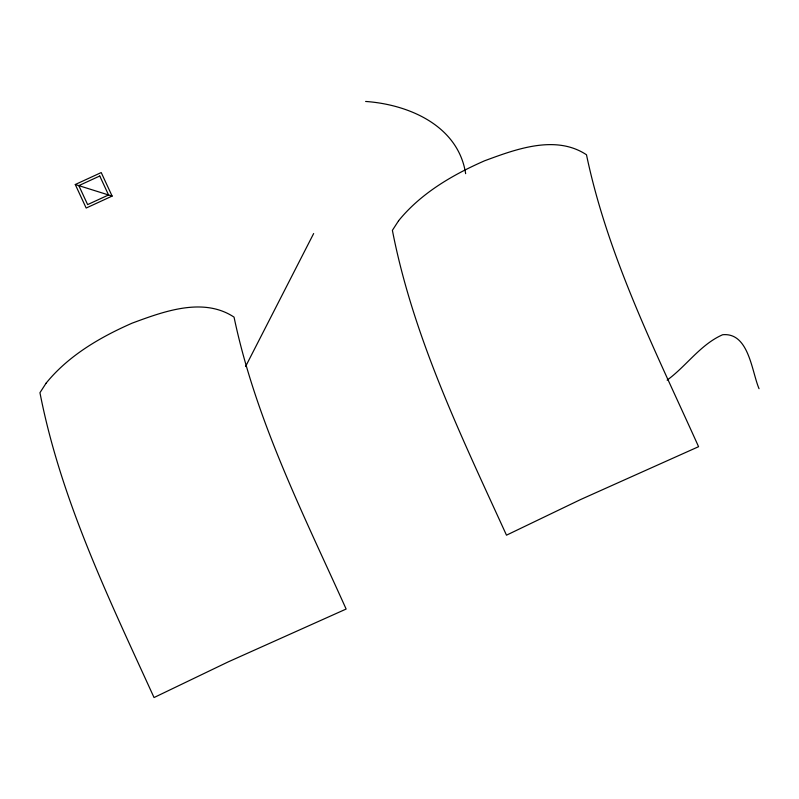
<?xml version="1.0" encoding="UTF-8"?>
<svg xmlns="http://www.w3.org/2000/svg" width="799" height="799" viewBox="0 0 799 799"><rect width="100%" height="100%" fill="white"/><g stroke="black" fill="none" stroke-linecap="round" stroke-linejoin="round"><path stroke-width="1.2" d="M245.563 366.561L313.647 233.548M667.145 380.124C686.431 366.052 700.433 344.469 722.656 334.731C748.963 332.264 751.659 371.425 759.05 388.704M75.266 184.519L101.223 172.564L112.12 196.085L86.172 208.04L75.266 184.519L112.12 196.085M365.622 101.453C408.998 104.489 458.246 125.783 465.647 173.673M46.142 383.13L39.95 392.699C60.804 499.914 109.044 598.89 154.037 697.547L228.174 661.902L346.137 609.048C303.38 514.107 255.55 419.765 234.047 317.123C203.176 296.709 163.575 311.52 132.145 323.146C100.065 337.248 68.504 355.575 46.142 383.13M398.581 220.764L392.389 230.332C413.243 337.548 461.482 436.524 506.486 535.18L580.613 499.535L698.576 446.691C655.819 351.74 607.989 257.398 586.486 154.766C555.625 134.342 516.014 149.163 484.584 160.789C452.504 174.881 420.943 193.208 398.581 220.764M99.765 176L78.831 185.638L87.63 204.604L108.554 194.966L99.765 176"/></g></svg>
